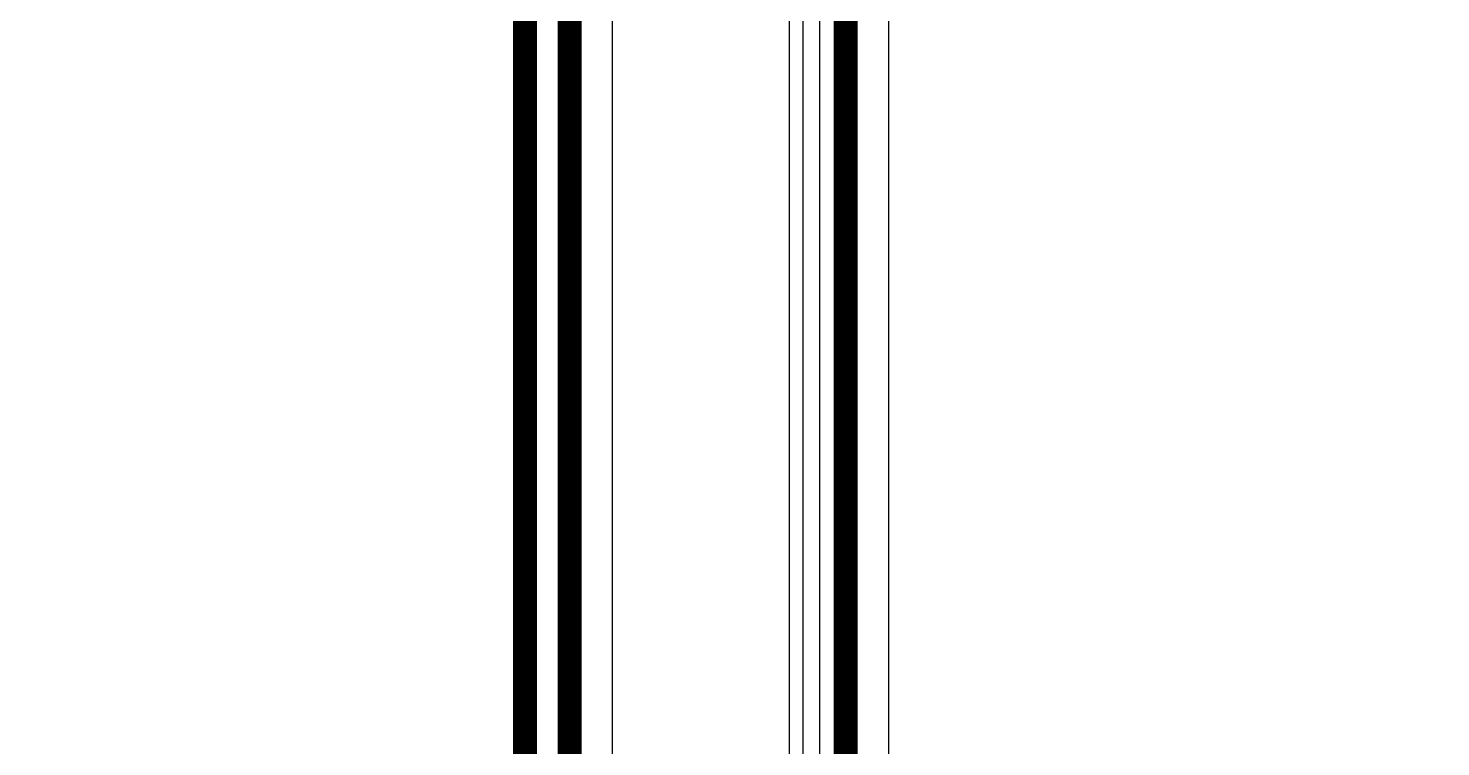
# Model space of a CAD drawing. Header units: inches. Extents: x -2.7 to 10.9, y -2.9 to 7.4.
# Drawn here: x 1.1989 to 1.6683, y -0.9173 to -0.6784 of the extents above; entities that cross this region are included whole.
import ezdxf

# ---------------------------------------------------------------- set-up
doc = ezdxf.new("R2010")
doc.units = ezdxf.units.IN
doc.header["$MEASUREMENT"] = 0
for name, color, linetype in [('Board Outline', 216, 'Continuous'), ('Layer 3', 76, 'Continuous'), ('Top Layer', 1, 'Continuous')]:
    doc.layers.add(name, color=color, linetype=linetype)

msp = doc.modelspace()

# ---------------------------------------------------------------- linework, layer by layer
at = {"layer": 'Board Outline'}
msp.add_lwpolyline([(2.84412, -0.24125, 0.005, 0.005, -0.741893), (-2.49969, -1.37795, 0.005, 0.005, 0)], format="xyseb", dxfattribs=at)
at = {"layer": 'Layer 3'}
for p, q in [((1.4518, -0.33923), (1.4518, -1.17286)), ((1.462, -1.18305), (1.462, -0.33923))]:
    msp.add_line(p, q, dxfattribs=at)
at = {"layer": 'Top Layer'}
for p, q in [((1.3931, -1.44613), (1.3931, 0.35627)), ((1.45628, -0.32991), (1.45628, -1.35141)), ((1.48483, -1.3455), (1.48483, -0.32991))]:
    msp.add_line(p, q, dxfattribs=at)
for points in [[(1.364, -1.94999, 0.008, 0.008, 0), (1.364, 0.36933, 0.008, 0.008, 0)], [(1.37883, -1.94983, 0.008, 0.008, 0), (1.37883, 0.36219, 0.008, 0.008, 0)], [(1.47056, -1.35141, 0.008, 0.008, 0), (1.47056, -0.319, 0.008, 0.008, 0)]]:
    msp.add_lwpolyline(points, format="xyseb", dxfattribs=at)

doc.saveas('drawing.dxf')
